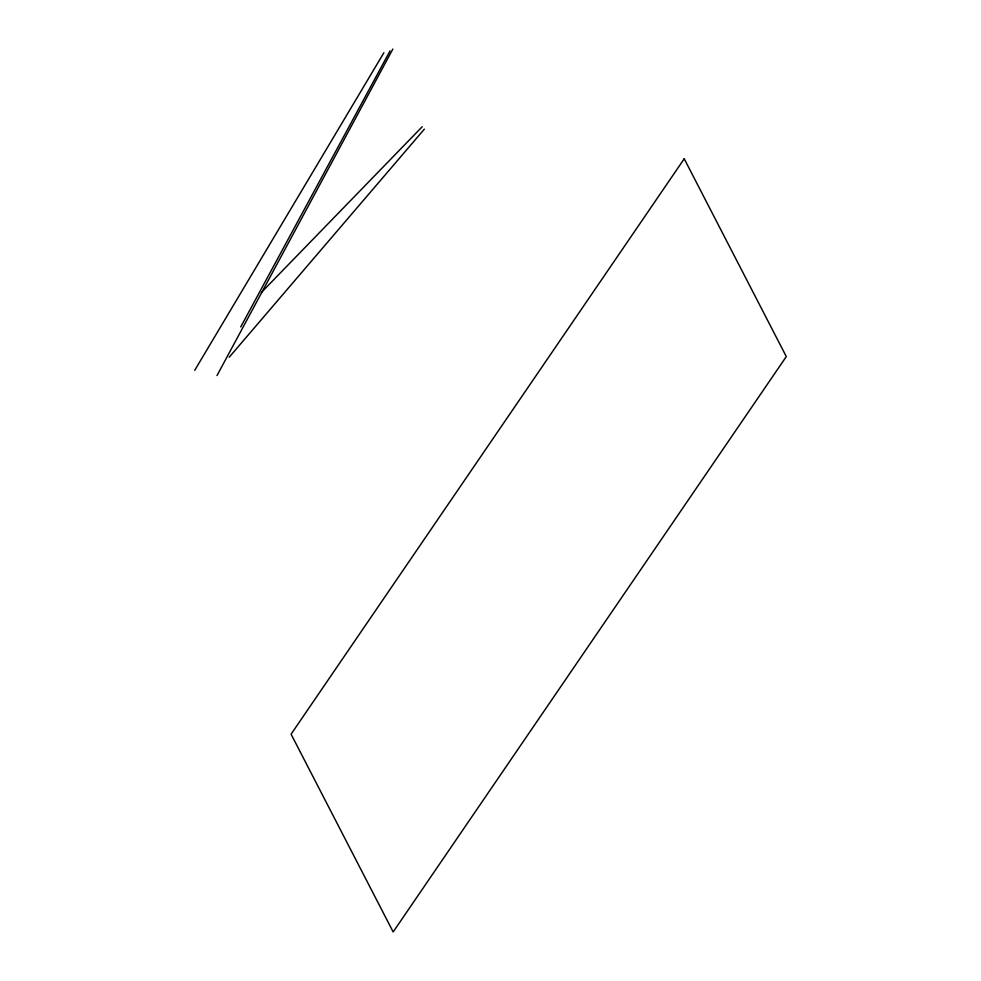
<?xml version="1.0" encoding="UTF-8"?>
<svg xmlns="http://www.w3.org/2000/svg" width="981" height="981" viewBox="0 0 981 981"><rect width="100%" height="100%" fill="white"/><g stroke="black" fill="none" stroke-linecap="round" stroke-linejoin="round"><path stroke-width="1.47" d="M216.997 375.551L392.854 49.05M240.737 326.931L390.046 50.865M194.704 370.328L383.89 52.729M229.211 357.219L424.356 129.136M261.363 292.485L422.186 126.757M684.223 158.787L291.087 734.18L393.16 931.95L786.296 356.569L684.223 158.787"/></g></svg>
